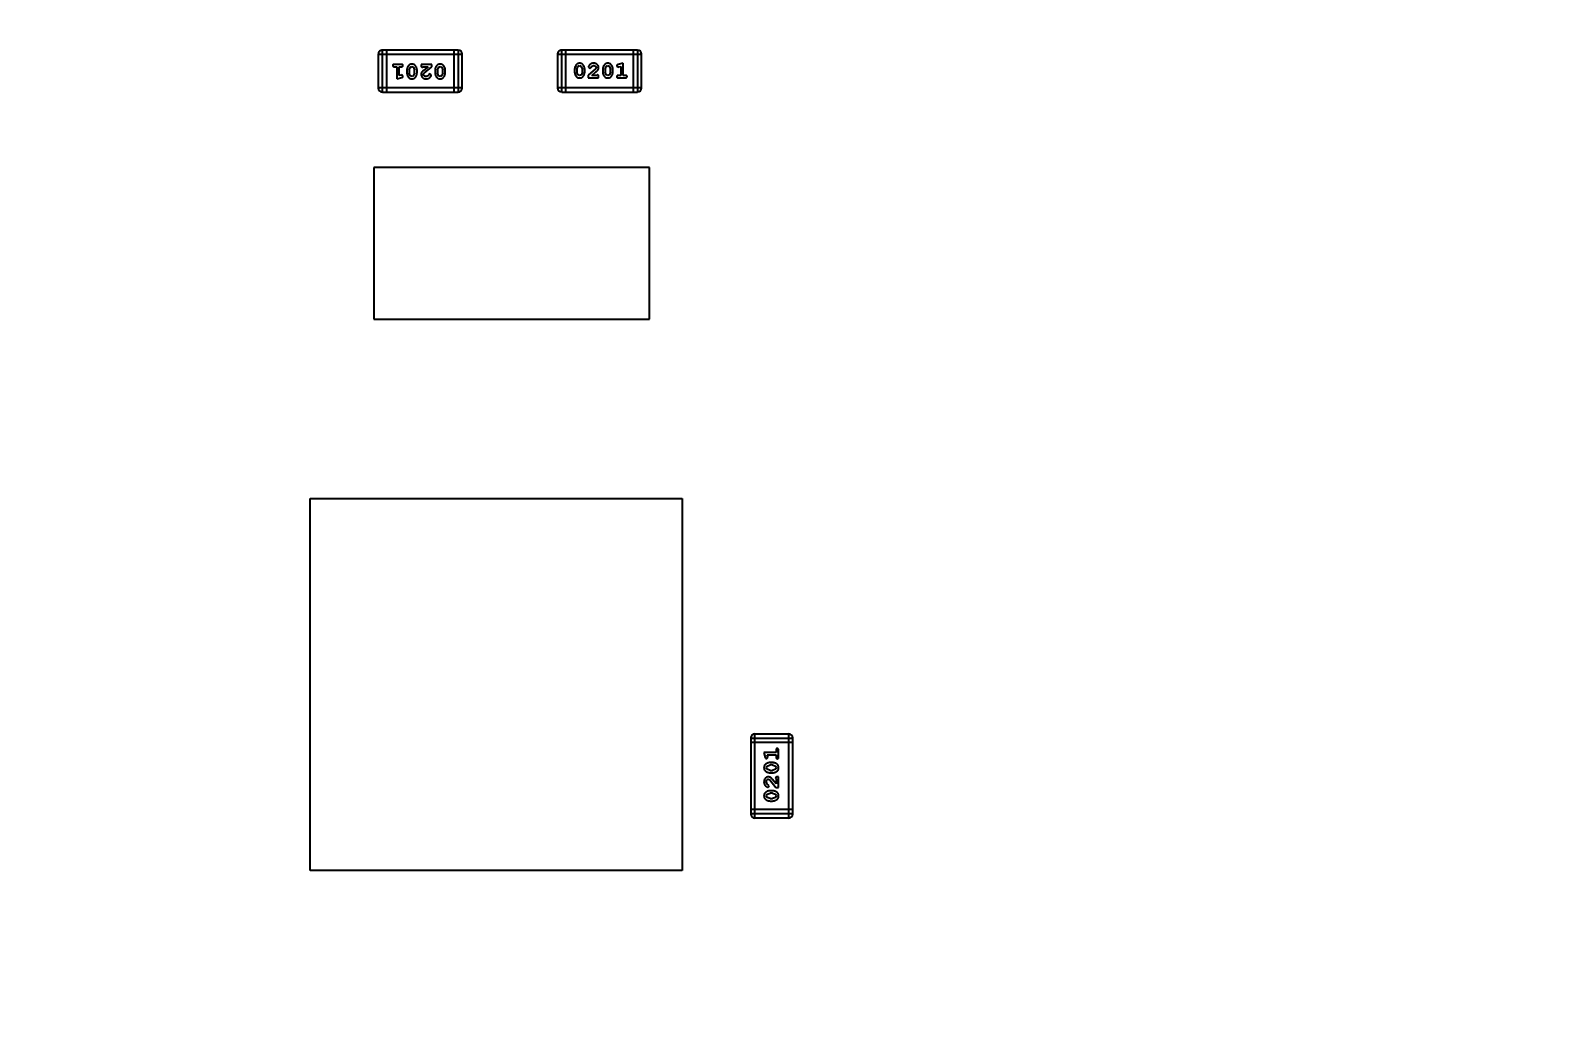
# Model space of a CAD drawing. Header units: inches. Extents: x 246 to 500, y -220 to -17.
# Drawn here: x 465.96 to 477.06, y -116.61 to -109.37 of the extents above; entities that cross this region are included whole.
import ezdxf

# ---------------------------------------------------------------- set-up
doc = ezdxf.new("R2010")
doc.units = ezdxf.units.IN
doc.header["$LTSCALE"] = 1.21
doc.header["$MEASUREMENT"] = 0
doc.header["$PDMODE"] = 3
doc.header["$PDSIZE"] = 0.3125
doc.layers.get('0').update_dxf_attribs({"linetype": 'CONTINUOUS'})
doc.layers.get('Defpoints').update_dxf_attribs({"linetype": 'CONTINUOUS'})
doc.layers.add('DIM', color=3, linetype='CONTINUOUS')
doc.styles.get("Standard").update_dxf_attribs({"font": 'txt', "width": 0.8})
doc.dimstyles.get("Standard").update_dxf_attribs({"dimtxt": 0.15625, "dimasz": 0.1875, "dimexe": 0.125, "dimexo": 0.0625, "dimgap": 0.09, "dimtad": 0, "dimtih": 1, "dimtoh": 1, "dimzin": 4, "dimdsep": 46, "dimtxsty": 'Standard', "dimblk": '_FILLED', "dimblk1": '_FILLED', "dimblk2": '_FILLED', "dimcen": 0.09, "dimazin": 1, "dimtp": 0.01, "dimtm": 0.01, "dimtfac": 1, "dimtofl": 0, "dimtmove": 0, "dimatfit": 3, "dimldrblk": '_FILLED', "dimfxl": 1, "dimtolj": 1, "dimtzin": 4, "dimarcsym": 0})

# ---------------------------------------------------------------- blocks, each defined once
blk = doc.blocks.new('_FILLED')
at = {"color": 0, "linetype": 'ByBlock'}
blk.add_solid([(0, 0), (-1, 0.1667), (-1, -0.1667)], dxfattribs=at)
blk = doc.blocks.new('*D60')
at = {"layer": 'Defpoints', "color": 0}
for p in [(481.94, -91.858), (457.69, -127.857), (492.101, -127.857)]:
    blk.add_point(p, dxfattribs=at)
at = {"layer": 'DIM', "color": 0, "lineweight": -2}
for p, q in [((482.003, -91.858), (492.226, -91.858)), ((492.101, -93.858), (492.101, -106.834)), ((492.101, -125.857), (492.101, -112.881)), ((457.752, -127.857), (492.226, -127.857))]:
    blk.add_line(p, q, dxfattribs=at)
at = {"layer": 'DIM', "color": 0, "lineweight": -2, "xscale": 2, "yscale": 2, "zscale": 2}
for p, rotation in [((492.101, -91.858), 90), ((492.101, -127.857), 270)]:
    blk.add_blockref('_FILLED', p, dxfattribs=dict(at, rotation=rotation))
at = {"layer": 'DIM', "color": 0, "insert": (492.101, -109.857), "char_height": 2, "attachment_point": 5, "rotation": 90}
blk.add_mtext('\\A1;36.00', dxfattribs=at)

msp = doc.modelspace()

# ---------------------------------------------------------------- linework, layer by layer
at = {"color": 7, "linetype": 'Continuous'}
for p, q in [((468.485, -109.537), (468.485, -109.781)), ((468.485, -109.537), (469.095, -109.537)), ((468.516, -109.811), (468.516, -109.506)), ((469.064, -109.506), (468.516, -109.506)), ((468.546, -109.506), (468.546, -109.811)), ((469.034, -109.506), (469.034, -109.811)), ((469.064, -109.506), (469.064, -109.811)), ((469.095, -109.781), (469.095, -109.537)), ((469.785, -109.537), (469.785, -109.78)), ((469.785, -109.537), (470.395, -109.537)), ((469.816, -109.811), (469.816, -109.506)), ((470.365, -109.506), (469.816, -109.506)), ((469.846, -109.811), (469.846, -109.506)), ((470.334, -109.506), (470.334, -109.811)), ((470.365, -109.506), (470.365, -109.811)), ((470.395, -109.78), (470.395, -109.537)), ((468.653, -109.61), (468.601, -109.61)), ((468.601, -109.627), (468.619, -109.627)), ((468.619, -109.627), (468.619, -109.715)), ((468.636, -109.692), (468.636, -109.627)), ((468.636, -109.627), (468.653, -109.627)), ((468.693, -109.653), (468.693, -109.671)), ((468.71, -109.653), (468.717, -109.632)), ((468.71, -109.653), (468.71, -109.671)), ((468.717, -109.632), (468.729, -109.626)), ((468.729, -109.626), (468.742, -109.631)), ((468.742, -109.631), (468.749, -109.653)), ((468.749, -109.671), (468.749, -109.653)), ((468.767, -109.671), (468.767, -109.653)), ((468.796, -109.61), (468.796, -109.618)), ((468.874, -109.61), (468.796, -109.61)), ((468.805, -109.63), (468.811, -109.627)), ((468.811, -109.627), (468.847, -109.627)), ((468.847, -109.627), (468.813, -109.654)), ((468.819, -109.674), (468.874, -109.629)), ((468.874, -109.629), (468.874, -109.61)), ((468.897, -109.653), (468.897, -109.671)), ((468.914, -109.653), (468.922, -109.632)), ((468.914, -109.653), (468.914, -109.671)), ((468.922, -109.632), (468.934, -109.626)), ((468.934, -109.626), (468.946, -109.631)), ((468.946, -109.631), (468.954, -109.653)), ((468.954, -109.671), (468.954, -109.653)), ((468.971, -109.671), (468.971, -109.653)), ((469.909, -109.647), (469.909, -109.664)), ((469.927, -109.647), (469.934, -109.625)), ((469.927, -109.647), (469.927, -109.664)), ((469.934, -109.625), (469.946, -109.619)), ((469.946, -109.619), (469.958, -109.625)), ((469.958, -109.625), (469.966, -109.647)), ((469.966, -109.664), (469.966, -109.647)), ((469.983, -109.664), (469.983, -109.647)), ((470.062, -109.643), (470.007, -109.688)), ((470.01, -109.631), (470.019, -109.64)), ((470.019, -109.64), (470.027, -109.633)), ((470.027, -109.633), (470.032, -109.625)), ((470.032, -109.625), (470.047, -109.619)), ((470.067, -109.634), (470.062, -109.643)), ((470.114, -109.647), (470.114, -109.664)), ((470.131, -109.647), (470.138, -109.625)), ((470.131, -109.647), (470.131, -109.664)), ((470.138, -109.625), (470.151, -109.619)), ((470.151, -109.619), (470.163, -109.625)), ((470.163, -109.625), (470.17, -109.647)), ((470.17, -109.664), (470.17, -109.647)), ((470.188, -109.664), (470.188, -109.647)), ((470.216, -109.621), (470.224, -109.63)), ((470.224, -109.63), (470.229, -109.629)), ((470.262, -109.602), (470.225, -109.612)), ((470.229, -109.629), (470.244, -109.625)), ((470.244, -109.625), (470.244, -109.69)), ((470.262, -109.69), (470.262, -109.602)), ((468.619, -109.715), (468.655, -109.706)), ((468.651, -109.688), (468.636, -109.692)), ((468.656, -109.687), (468.651, -109.688)), ((468.664, -109.696), (468.656, -109.687)), ((468.717, -109.693), (468.71, -109.671)), ((468.73, -109.698), (468.717, -109.693)), ((468.742, -109.692), (468.73, -109.698)), ((468.749, -109.671), (468.742, -109.692)), ((468.814, -109.684), (468.819, -109.674)), ((468.848, -109.693), (468.833, -109.698)), ((468.853, -109.684), (468.848, -109.693)), ((468.862, -109.678), (468.853, -109.684)), ((468.87, -109.686), (468.862, -109.678)), ((468.922, -109.693), (468.914, -109.671)), ((468.934, -109.698), (468.922, -109.693)), ((468.947, -109.692), (468.934, -109.698)), ((468.954, -109.671), (468.947, -109.692)), ((469.934, -109.686), (469.927, -109.664)), ((469.946, -109.692), (469.934, -109.686)), ((469.959, -109.686), (469.946, -109.692)), ((469.966, -109.664), (469.959, -109.686)), ((470.007, -109.688), (470.007, -109.707)), ((470.007, -109.707), (470.084, -109.707)), ((470.034, -109.69), (470.067, -109.663)), ((470.07, -109.69), (470.034, -109.69)), ((470.075, -109.687), (470.07, -109.69)), ((470.084, -109.707), (470.084, -109.699)), ((470.139, -109.686), (470.131, -109.664)), ((470.151, -109.692), (470.139, -109.686)), ((470.163, -109.686), (470.151, -109.692)), ((470.17, -109.664), (470.163, -109.686)), ((470.244, -109.69), (470.227, -109.69)), ((470.227, -109.707), (470.279, -109.707)), ((470.279, -109.69), (470.262, -109.69)), ((469.095, -109.781), (468.485, -109.781)), ((468.516, -109.811), (469.064, -109.811)), ((470.395, -109.78), (469.785, -109.78)), ((469.816, -109.811), (470.365, -109.811)), ((468.453, -110.359), (468.453, -111.459)), ((470.453, -110.359), (468.453, -110.359)), ((470.453, -111.459), (470.453, -110.359)), ((468.453, -111.459), (470.453, -111.459)), ((467.99, -115.459), (467.99, -112.759)), ((467.99, -112.759), (470.69, -112.759)), ((470.69, -112.759), (470.69, -115.459)), ((471.188, -114.499), (471.188, -115.048)), ((471.188, -114.499), (471.492, -114.499)), ((471.492, -114.53), (471.188, -114.53)), ((471.218, -115.078), (471.218, -114.469)), ((471.462, -114.469), (471.218, -114.469)), ((471.462, -114.469), (471.462, -115.078)), ((471.492, -115.048), (471.492, -114.499)), ((471.372, -114.602), (471.283, -114.602)), ((471.283, -114.602), (471.293, -114.639)), ((471.302, -114.648), (471.312, -114.64)), ((471.307, -114.619), (471.372, -114.619)), ((471.311, -114.634), (471.307, -114.619)), ((471.312, -114.64), (471.311, -114.634)), ((471.372, -114.585), (471.372, -114.602)), ((471.372, -114.619), (471.372, -114.637)), ((471.389, -114.637), (471.389, -114.585)), ((471.301, -114.713), (471.306, -114.701)), ((471.307, -114.725), (471.301, -114.713)), ((471.306, -114.701), (471.328, -114.693)), ((471.328, -114.733), (471.307, -114.725)), ((471.346, -114.676), (471.328, -114.676)), ((471.346, -114.693), (471.328, -114.693)), ((471.328, -114.733), (471.346, -114.733)), ((471.328, -114.75), (471.346, -114.75)), ((471.346, -114.693), (471.367, -114.701)), ((471.368, -114.725), (471.346, -114.733)), ((471.367, -114.701), (471.373, -114.713)), ((471.373, -114.713), (471.368, -114.725)), ((471.306, -114.832), (471.301, -114.817)), ((471.315, -114.837), (471.306, -114.832)), ((471.313, -114.854), (471.321, -114.845)), ((471.315, -114.797), (471.325, -114.802)), ((471.321, -114.845), (471.315, -114.837)), ((471.325, -114.802), (471.37, -114.857)), ((471.372, -114.83), (471.344, -114.797)), ((471.368, -114.789), (471.372, -114.794)), ((471.37, -114.857), (471.389, -114.857)), ((471.372, -114.794), (471.372, -114.83)), ((471.389, -114.78), (471.381, -114.78)), ((471.389, -114.857), (471.389, -114.78)), ((471.301, -114.918), (471.306, -114.905)), ((471.307, -114.93), (471.301, -114.918)), ((471.306, -114.905), (471.328, -114.898)), ((471.328, -114.937), (471.307, -114.93)), ((471.346, -114.881), (471.328, -114.881)), ((471.346, -114.898), (471.328, -114.898)), ((471.328, -114.937), (471.346, -114.937)), ((471.328, -114.955), (471.346, -114.955)), ((471.346, -114.898), (471.367, -114.905)), ((471.368, -114.93), (471.346, -114.937)), ((471.367, -114.905), (471.373, -114.917)), ((471.373, -114.917), (471.368, -114.93)), ((471.492, -115.017), (471.188, -115.017)), ((471.492, -115.048), (471.188, -115.048)), ((471.218, -115.078), (471.462, -115.078)), ((470.69, -115.459), (467.99, -115.459))]:
    msp.add_line(p, q, dxfattribs=at)
for centre, start, end in [((468.516, -109.537), 89.9999, 179.9999), ((469.064, -109.537), 359.9999, 89.9999), ((469.816, -109.537), 89.9999, 179.9999), ((470.365, -109.537), 359.9999, 89.9999), ((468.516, -109.781), 179.9999, 269.9999), ((469.064, -109.781), 269.9999, 359.9999), ((469.816, -109.78), 179.9999, 269.9999), ((470.365, -109.78), 269.9999, 359.9999), ((471.218, -114.499), 89.9999, 179.9999), ((471.462, -114.499), 359.9999, 89.9999), ((471.218, -115.048), 179.9999, 269.9999), ((471.462, -115.048), 269.9999, 359.9999)]:
    msp.add_arc(centre, 0.0305, start, end, dxfattribs=at)
for points, knots in [([(468.601, -109.61), (468.6, -109.61), (468.599, -109.61), (468.596, -109.611), (468.595, -109.611), (468.593, -109.612), (468.592, -109.614), (468.591, -109.615), (468.59, -109.617), (468.59, -109.618), (468.59, -109.619)], [0, 0, 0, 0, 0.169012, 0.317488, 0.445429, 0.560977, 0.67065, 0.776666, 0.88492, 1, 1, 1, 1]), ([(468.59, -109.619), (468.59, -109.619), (468.59, -109.62), (468.591, -109.622), (468.592, -109.624), (468.593, -109.625), (468.595, -109.626), (468.596, -109.627), (468.599, -109.627), (468.6, -109.627), (468.601, -109.627)], [0, 0, 0, 0, 0.11517, 0.223509, 0.328254, 0.438012, 0.553651, 0.682263, 0.830856, 1, 1, 1, 1]), ([(468.664, -109.619), (468.664, -109.618), (468.664, -109.617), (468.664, -109.615), (468.663, -109.614), (468.662, -109.612), (468.66, -109.611), (468.658, -109.611), (468.656, -109.61), (468.654, -109.61), (468.653, -109.61)], [0, 0, 0, 0, 0.115051, 0.223278, 0.329269, 0.437893, 0.554681, 0.682591, 0.83103, 1, 1, 1, 1]), ([(468.653, -109.627), (468.654, -109.627), (468.656, -109.627), (468.658, -109.627), (468.66, -109.626), (468.662, -109.625), (468.663, -109.624), (468.664, -109.622), (468.664, -109.62), (468.664, -109.619), (468.664, -109.619)], [0, 0, 0, 0, 0.169102, 0.317658, 0.446239, 0.563118, 0.671828, 0.776546, 0.884858, 1, 1, 1, 1]), ([(468.73, -109.608), (468.728, -109.609), (468.725, -109.609), (468.721, -109.609), (468.717, -109.61), (468.714, -109.612), (468.71, -109.614), (468.707, -109.617), (468.705, -109.619), (468.702, -109.623), (468.7, -109.626), (468.698, -109.63), (468.696, -109.634), (468.695, -109.638), (468.694, -109.641), (468.693, -109.645), (468.693, -109.649), (468.693, -109.652), (468.693, -109.653)], [0, 0, 0, 0, 0.067217, 0.131051, 0.19272, 0.252824, 0.312745, 0.373449, 0.436041, 0.501494, 0.567761, 0.632087, 0.695096, 0.757109, 0.817993, 0.878657, 0.939311, 1, 1, 1, 1]), ([(468.767, -109.653), (468.767, -109.652), (468.767, -109.65), (468.766, -109.647), (468.766, -109.644), (468.765, -109.64), (468.764, -109.637), (468.763, -109.634), (468.762, -109.631), (468.76, -109.629), (468.759, -109.626), (468.757, -109.623), (468.755, -109.621), (468.754, -109.619), (468.752, -109.617), (468.75, -109.615), (468.749, -109.614), (468.746, -109.612), (468.743, -109.611), (468.739, -109.609), (468.734, -109.609), (468.731, -109.609), (468.73, -109.608)], [0, 0, 0, 0, 0.049886, 0.09882, 0.148132, 0.19689, 0.246038, 0.295176, 0.345305, 0.395692, 0.445312, 0.491875, 0.535813, 0.577009, 0.616081, 0.652689, 0.687585, 0.720206, 0.785062, 0.85223, 0.923759, 1, 1, 1, 1]), ([(468.796, -109.618), (468.796, -109.619), (468.797, -109.621), (468.797, -109.624), (468.798, -109.626), (468.799, -109.628), (468.8, -109.629), (468.802, -109.63), (468.803, -109.63), (468.804, -109.63), (468.805, -109.63)], [0, 0, 0, 0, 0.1844, 0.34094, 0.473574, 0.586824, 0.690029, 0.789175, 0.890445, 1, 1, 1, 1]), ([(468.813, -109.654), (468.812, -109.655), (468.811, -109.657), (468.808, -109.659), (468.806, -109.661), (468.804, -109.663), (468.803, -109.665), (468.801, -109.667), (468.8, -109.668), (468.799, -109.67), (468.798, -109.673), (468.797, -109.676), (468.797, -109.679), (468.796, -109.682), (468.796, -109.683)], [0, 0, 0, 0, 0.103002, 0.197728, 0.285279, 0.365235, 0.437224, 0.502446, 0.560545, 0.611446, 0.707576, 0.80349, 0.900532, 1, 1, 1, 1]), ([(468.934, -109.608), (468.933, -109.609), (468.93, -109.609), (468.926, -109.609), (468.922, -109.61), (468.918, -109.612), (468.915, -109.614), (468.912, -109.617), (468.909, -109.619), (468.907, -109.623), (468.904, -109.626), (468.902, -109.63), (468.901, -109.634), (468.899, -109.638), (468.898, -109.641), (468.898, -109.645), (468.897, -109.649), (468.897, -109.652), (468.897, -109.653)], [0, 0, 0, 0, 0.067217, 0.131051, 0.19272, 0.252824, 0.312745, 0.373449, 0.436041, 0.501494, 0.567761, 0.632087, 0.695096, 0.757109, 0.817993, 0.878657, 0.939311, 1, 1, 1, 1]), ([(468.971, -109.653), (468.971, -109.652), (468.971, -109.65), (468.971, -109.647), (468.97, -109.644), (468.97, -109.64), (468.969, -109.637), (468.968, -109.634), (468.966, -109.631), (468.965, -109.629), (468.963, -109.626), (468.962, -109.623), (468.96, -109.621), (468.958, -109.619), (468.957, -109.617), (468.955, -109.615), (468.953, -109.614), (468.951, -109.612), (468.948, -109.611), (468.943, -109.609), (468.939, -109.609), (468.936, -109.609), (468.934, -109.608)], [0, 0, 0, 0, 0.049886, 0.09882, 0.148132, 0.19689, 0.246038, 0.295176, 0.345305, 0.395692, 0.445312, 0.491875, 0.535813, 0.577009, 0.616081, 0.652689, 0.687585, 0.720206, 0.785062, 0.85223, 0.923759, 1, 1, 1, 1]), ([(469.946, -109.602), (469.945, -109.602), (469.942, -109.602), (469.938, -109.603), (469.934, -109.604), (469.93, -109.605), (469.927, -109.608), (469.924, -109.61), (469.921, -109.613), (469.919, -109.616), (469.917, -109.62), (469.915, -109.624), (469.913, -109.627), (469.912, -109.631), (469.911, -109.635), (469.91, -109.639), (469.909, -109.643), (469.909, -109.645), (469.909, -109.647)], [0, 0, 0, 0, 0.06692, 0.130834, 0.19258, 0.252759, 0.312631, 0.373411, 0.436359, 0.501894, 0.568244, 0.632472, 0.69556, 0.757163, 0.818592, 0.878885, 0.939235, 1, 1, 1, 1]), ([(469.983, -109.647), (469.983, -109.645), (469.983, -109.643), (469.983, -109.64), (469.982, -109.637), (469.982, -109.634), (469.981, -109.631), (469.98, -109.628), (469.978, -109.625), (469.977, -109.622), (469.975, -109.619), (469.974, -109.617), (469.972, -109.614), (469.97, -109.612), (469.969, -109.61), (469.967, -109.609), (469.965, -109.607), (469.963, -109.606), (469.96, -109.604), (469.955, -109.603), (469.951, -109.602), (469.948, -109.602), (469.946, -109.602)], [0, 0, 0, 0, 0.049855, 0.099516, 0.148482, 0.19758, 0.246804, 0.296268, 0.346517, 0.397047, 0.446826, 0.49336, 0.537801, 0.579207, 0.617974, 0.654833, 0.689171, 0.722088, 0.786392, 0.853518, 0.924186, 1, 1, 1, 1]), ([(470.047, -109.602), (470.046, -109.602), (470.042, -109.602), (470.037, -109.603), (470.033, -109.604), (470.028, -109.606), (470.024, -109.609), (470.02, -109.612), (470.017, -109.615), (470.015, -109.619), (470.013, -109.622), (470.011, -109.625), (470.01, -109.628), (470.01, -109.63), (470.01, -109.631)], [0, 0, 0, 0, 0.098286, 0.193983, 0.289056, 0.384352, 0.477435, 0.566197, 0.652355, 0.737986, 0.818188, 0.887401, 0.94802, 1, 1, 1, 1]), ([(470.084, -109.635), (470.084, -109.634), (470.084, -109.631), (470.083, -109.628), (470.083, -109.625), (470.081, -109.622), (470.08, -109.619), (470.078, -109.617), (470.076, -109.614), (470.074, -109.611), (470.071, -109.609), (470.068, -109.607), (470.065, -109.606), (470.062, -109.604), (470.059, -109.603), (470.055, -109.602), (470.051, -109.602), (470.049, -109.602), (470.047, -109.602)], [0, 0, 0, 0, 0.060981, 0.120256, 0.178148, 0.236115, 0.293993, 0.352864, 0.413358, 0.476056, 0.539296, 0.602396, 0.665116, 0.728325, 0.792919, 0.859317, 0.928302, 1, 1, 1, 1]), ([(470.047, -109.619), (470.049, -109.619), (470.051, -109.619), (470.055, -109.62), (470.058, -109.622), (470.061, -109.624), (470.064, -109.626), (470.065, -109.628), (470.066, -109.631), (470.067, -109.633), (470.067, -109.634)], [0, 0, 0, 0, 0.156344, 0.299348, 0.4327, 0.561, 0.682299, 0.791883, 0.89611, 1, 1, 1, 1]), ([(470.067, -109.663), (470.068, -109.662), (470.07, -109.661), (470.072, -109.659), (470.074, -109.656), (470.076, -109.654), (470.078, -109.653), (470.079, -109.651), (470.08, -109.649), (470.081, -109.647), (470.082, -109.645), (470.083, -109.641), (470.084, -109.638), (470.084, -109.636), (470.084, -109.635)], [0, 0, 0, 0, 0.103002, 0.197728, 0.285279, 0.365235, 0.437224, 0.502446, 0.560545, 0.611446, 0.707576, 0.80349, 0.900532, 1, 1, 1, 1]), ([(470.151, -109.602), (470.149, -109.602), (470.146, -109.602), (470.142, -109.603), (470.138, -109.604), (470.135, -109.605), (470.132, -109.608), (470.129, -109.61), (470.126, -109.613), (470.123, -109.616), (470.121, -109.62), (470.119, -109.624), (470.118, -109.627), (470.116, -109.631), (470.115, -109.635), (470.114, -109.639), (470.114, -109.643), (470.114, -109.645), (470.114, -109.647)], [0, 0, 0, 0, 0.06692, 0.130834, 0.19258, 0.252759, 0.312631, 0.373411, 0.436359, 0.501894, 0.568244, 0.632472, 0.69556, 0.757163, 0.818592, 0.878885, 0.939235, 1, 1, 1, 1]), ([(470.188, -109.647), (470.188, -109.645), (470.188, -109.643), (470.187, -109.64), (470.187, -109.637), (470.186, -109.634), (470.185, -109.631), (470.184, -109.628), (470.183, -109.625), (470.181, -109.622), (470.18, -109.619), (470.178, -109.617), (470.176, -109.614), (470.175, -109.612), (470.173, -109.61), (470.171, -109.609), (470.17, -109.607), (470.167, -109.606), (470.164, -109.604), (470.16, -109.603), (470.155, -109.602), (470.152, -109.602), (470.151, -109.602)], [0, 0, 0, 0, 0.049855, 0.099516, 0.148482, 0.19758, 0.246804, 0.296268, 0.346517, 0.397047, 0.446826, 0.49336, 0.537801, 0.579207, 0.617974, 0.654833, 0.689171, 0.722088, 0.786392, 0.853518, 0.924186, 1, 1, 1, 1]), ([(470.225, -109.612), (470.224, -109.612), (470.223, -109.613), (470.221, -109.613), (470.219, -109.614), (470.218, -109.615), (470.217, -109.617), (470.216, -109.618), (470.216, -109.619), (470.216, -109.62), (470.216, -109.621)], [0, 0, 0, 0, 0.187321, 0.344927, 0.475328, 0.579604, 0.674244, 0.773631, 0.882025, 1, 1, 1, 1]), ([(468.655, -109.706), (468.656, -109.705), (468.658, -109.705), (468.66, -109.704), (468.661, -109.703), (468.663, -109.702), (468.663, -109.701), (468.664, -109.7), (468.664, -109.698), (468.664, -109.697), (468.664, -109.696)], [0, 0, 0, 0, 0.187321, 0.344927, 0.475328, 0.579604, 0.674244, 0.773631, 0.882025, 1, 1, 1, 1]), ([(468.693, -109.671), (468.693, -109.672), (468.693, -109.674), (468.693, -109.677), (468.694, -109.68), (468.694, -109.683), (468.695, -109.687), (468.696, -109.69), (468.698, -109.693), (468.699, -109.695), (468.701, -109.698), (468.702, -109.701), (468.704, -109.703), (468.706, -109.705), (468.707, -109.707), (468.709, -109.709), (468.711, -109.71), (468.713, -109.712), (468.716, -109.713), (468.72, -109.714), (468.725, -109.715), (468.728, -109.715), (468.73, -109.715)], [0, 0, 0, 0, 0.049855, 0.099516, 0.148482, 0.19758, 0.246804, 0.296268, 0.346517, 0.397047, 0.446826, 0.49336, 0.537801, 0.579207, 0.617974, 0.654833, 0.689171, 0.722088, 0.786392, 0.853518, 0.924186, 1, 1, 1, 1]), ([(468.73, -109.715), (468.731, -109.715), (468.734, -109.715), (468.738, -109.715), (468.742, -109.713), (468.746, -109.712), (468.749, -109.71), (468.752, -109.707), (468.755, -109.704), (468.757, -109.701), (468.759, -109.697), (468.761, -109.694), (468.763, -109.69), (468.764, -109.686), (468.765, -109.682), (468.766, -109.679), (468.766, -109.675), (468.767, -109.672), (468.767, -109.671)], [0, 0, 0, 0, 0.06692, 0.130834, 0.19258, 0.252759, 0.312631, 0.373411, 0.436359, 0.501894, 0.568244, 0.632472, 0.69556, 0.757163, 0.818592, 0.878885, 0.939235, 1, 1, 1, 1]), ([(468.796, -109.683), (468.796, -109.684), (468.797, -109.686), (468.797, -109.689), (468.798, -109.692), (468.799, -109.695), (468.8, -109.698), (468.802, -109.701), (468.804, -109.703), (468.807, -109.706), (468.809, -109.708), (468.812, -109.71), (468.815, -109.712), (468.818, -109.713), (468.822, -109.714), (468.825, -109.715), (468.829, -109.715), (468.832, -109.715), (468.833, -109.715)], [0, 0, 0, 0, 0.060981, 0.120256, 0.178148, 0.236115, 0.293993, 0.352864, 0.413358, 0.476056, 0.539296, 0.602396, 0.665116, 0.728325, 0.792919, 0.859317, 0.928302, 1, 1, 1, 1]), ([(468.833, -109.698), (468.832, -109.698), (468.829, -109.698), (468.825, -109.697), (468.822, -109.696), (468.819, -109.694), (468.817, -109.692), (468.815, -109.689), (468.814, -109.686), (468.814, -109.685), (468.814, -109.684)], [0, 0, 0, 0, 0.156344, 0.299348, 0.4327, 0.561, 0.682299, 0.791883, 0.89611, 1, 1, 1, 1]), ([(468.833, -109.715), (468.835, -109.715), (468.838, -109.715), (468.843, -109.714), (468.848, -109.713), (468.852, -109.711), (468.856, -109.709), (468.86, -109.706), (468.863, -109.702), (468.866, -109.699), (468.868, -109.695), (468.869, -109.692), (468.87, -109.689), (468.87, -109.687), (468.87, -109.686)], [0, 0, 0, 0, 0.098286, 0.193983, 0.289056, 0.384352, 0.477435, 0.566197, 0.652355, 0.737986, 0.818188, 0.887401, 0.94802, 1, 1, 1, 1]), ([(468.897, -109.671), (468.897, -109.672), (468.897, -109.674), (468.897, -109.677), (468.898, -109.68), (468.899, -109.683), (468.9, -109.687), (468.901, -109.69), (468.902, -109.693), (468.904, -109.695), (468.905, -109.698), (468.907, -109.701), (468.908, -109.703), (468.91, -109.705), (468.912, -109.707), (468.913, -109.709), (468.915, -109.71), (468.918, -109.712), (468.921, -109.713), (468.925, -109.714), (468.929, -109.715), (468.933, -109.715), (468.934, -109.715)], [0, 0, 0, 0, 0.049855, 0.099516, 0.148482, 0.19758, 0.246804, 0.296268, 0.346517, 0.397047, 0.446826, 0.49336, 0.537801, 0.579207, 0.617974, 0.654833, 0.689171, 0.722088, 0.786392, 0.853518, 0.924186, 1, 1, 1, 1]), ([(468.934, -109.715), (468.936, -109.715), (468.939, -109.715), (468.943, -109.715), (468.946, -109.713), (468.95, -109.712), (468.953, -109.71), (468.956, -109.707), (468.959, -109.704), (468.962, -109.701), (468.964, -109.697), (468.966, -109.694), (468.967, -109.69), (468.969, -109.686), (468.97, -109.682), (468.971, -109.679), (468.971, -109.675), (468.971, -109.672), (468.971, -109.671)], [0, 0, 0, 0, 0.06692, 0.130834, 0.19258, 0.252759, 0.312631, 0.373411, 0.436359, 0.501894, 0.568244, 0.632472, 0.69556, 0.757163, 0.818592, 0.878885, 0.939235, 1, 1, 1, 1]), ([(469.909, -109.664), (469.909, -109.665), (469.909, -109.667), (469.91, -109.671), (469.91, -109.674), (469.911, -109.677), (469.912, -109.68), (469.913, -109.683), (469.914, -109.686), (469.916, -109.689), (469.917, -109.692), (469.919, -109.694), (469.92, -109.696), (469.922, -109.698), (469.924, -109.7), (469.925, -109.702), (469.927, -109.703), (469.93, -109.705), (469.933, -109.707), (469.937, -109.708), (469.942, -109.709), (469.945, -109.709), (469.946, -109.709)], [0, 0, 0, 0, 0.049886, 0.09882, 0.148132, 0.19689, 0.246038, 0.295176, 0.345305, 0.395692, 0.445312, 0.491875, 0.535813, 0.577009, 0.616081, 0.652689, 0.687585, 0.720206, 0.785062, 0.85223, 0.923759, 1, 1, 1, 1]), ([(469.946, -109.709), (469.948, -109.709), (469.951, -109.709), (469.955, -109.708), (469.959, -109.707), (469.962, -109.705), (469.965, -109.703), (469.968, -109.701), (469.971, -109.698), (469.974, -109.694), (469.976, -109.691), (469.978, -109.687), (469.98, -109.684), (469.981, -109.68), (469.982, -109.676), (469.983, -109.672), (469.983, -109.668), (469.983, -109.666), (469.983, -109.664)], [0, 0, 0, 0, 0.067217, 0.131051, 0.19272, 0.252824, 0.312745, 0.373449, 0.436041, 0.501494, 0.567761, 0.632087, 0.695096, 0.757109, 0.817993, 0.878657, 0.939311, 1, 1, 1, 1]), ([(470.084, -109.699), (470.084, -109.698), (470.084, -109.696), (470.083, -109.694), (470.083, -109.691), (470.082, -109.69), (470.08, -109.688), (470.079, -109.688), (470.077, -109.687), (470.076, -109.687), (470.075, -109.687)], [0, 0, 0, 0, 0.1844, 0.34094, 0.473574, 0.586824, 0.690029, 0.789175, 0.890445, 1, 1, 1, 1]), ([(470.114, -109.664), (470.114, -109.665), (470.114, -109.667), (470.114, -109.671), (470.115, -109.674), (470.115, -109.677), (470.116, -109.68), (470.117, -109.683), (470.119, -109.686), (470.12, -109.689), (470.122, -109.692), (470.123, -109.694), (470.125, -109.696), (470.127, -109.698), (470.128, -109.7), (470.13, -109.702), (470.132, -109.703), (470.134, -109.705), (470.137, -109.707), (470.141, -109.708), (470.146, -109.709), (470.149, -109.709), (470.151, -109.709)], [0, 0, 0, 0, 0.049886, 0.09882, 0.148132, 0.19689, 0.246038, 0.295176, 0.345305, 0.395692, 0.445312, 0.491875, 0.535813, 0.577009, 0.616081, 0.652689, 0.687585, 0.720206, 0.785062, 0.85223, 0.923759, 1, 1, 1, 1]), ([(470.151, -109.709), (470.152, -109.709), (470.155, -109.709), (470.159, -109.708), (470.163, -109.707), (470.167, -109.705), (470.17, -109.703), (470.173, -109.701), (470.176, -109.698), (470.178, -109.694), (470.18, -109.691), (470.182, -109.687), (470.184, -109.684), (470.185, -109.68), (470.186, -109.676), (470.187, -109.672), (470.188, -109.668), (470.188, -109.666), (470.188, -109.664)], [0, 0, 0, 0, 0.067217, 0.131051, 0.19272, 0.252824, 0.312745, 0.373449, 0.436041, 0.501494, 0.567761, 0.632087, 0.695096, 0.757109, 0.817993, 0.878657, 0.939311, 1, 1, 1, 1]), ([(470.227, -109.69), (470.226, -109.69), (470.225, -109.69), (470.222, -109.691), (470.22, -109.691), (470.219, -109.692), (470.218, -109.694), (470.217, -109.695), (470.216, -109.697), (470.216, -109.698), (470.216, -109.699)], [0, 0, 0, 0, 0.169102, 0.317658, 0.446239, 0.563118, 0.671828, 0.776546, 0.884858, 1, 1, 1, 1]), ([(470.216, -109.699), (470.216, -109.699), (470.216, -109.7), (470.217, -109.702), (470.218, -109.704), (470.219, -109.705), (470.22, -109.706), (470.222, -109.707), (470.225, -109.707), (470.226, -109.707), (470.227, -109.707)], [0, 0, 0, 0, 0.115051, 0.223278, 0.329269, 0.437893, 0.554681, 0.682591, 0.83103, 1, 1, 1, 1]), ([(470.29, -109.699), (470.29, -109.698), (470.29, -109.697), (470.289, -109.695), (470.289, -109.694), (470.287, -109.692), (470.286, -109.691), (470.284, -109.691), (470.282, -109.69), (470.28, -109.69), (470.279, -109.69)], [0, 0, 0, 0, 0.11517, 0.223509, 0.328254, 0.438012, 0.553651, 0.682263, 0.830856, 1, 1, 1, 1]), ([(470.279, -109.707), (470.28, -109.707), (470.282, -109.707), (470.284, -109.707), (470.286, -109.706), (470.287, -109.705), (470.289, -109.704), (470.289, -109.702), (470.29, -109.7), (470.29, -109.699), (470.29, -109.699)], [0, 0, 0, 0, 0.169012, 0.317488, 0.445429, 0.560977, 0.67065, 0.776666, 0.88492, 1, 1, 1, 1]), ([(471.293, -114.639), (471.294, -114.64), (471.294, -114.641), (471.295, -114.643), (471.296, -114.645), (471.297, -114.646), (471.298, -114.647), (471.299, -114.647), (471.301, -114.648), (471.302, -114.648), (471.302, -114.648)], [0, 0, 0, 0, 0.187321, 0.344927, 0.475328, 0.579604, 0.674244, 0.773631, 0.882025, 1, 1, 1, 1]), ([(471.38, -114.574), (471.38, -114.574), (471.378, -114.574), (471.377, -114.574), (471.375, -114.575), (471.374, -114.576), (471.373, -114.578), (471.372, -114.58), (471.372, -114.582), (471.372, -114.584), (471.372, -114.585)], [0, 0, 0, 0, 0.11517, 0.223509, 0.328254, 0.438012, 0.553651, 0.682263, 0.830856, 1, 1, 1, 1]), ([(471.372, -114.637), (471.372, -114.638), (471.372, -114.639), (471.372, -114.642), (471.373, -114.644), (471.374, -114.645), (471.375, -114.646), (471.377, -114.647), (471.378, -114.648), (471.38, -114.648), (471.38, -114.648)], [0, 0, 0, 0, 0.169102, 0.317658, 0.446239, 0.563118, 0.671828, 0.776546, 0.884858, 1, 1, 1, 1]), ([(471.389, -114.585), (471.389, -114.584), (471.389, -114.582), (471.388, -114.58), (471.388, -114.578), (471.387, -114.576), (471.385, -114.575), (471.384, -114.574), (471.382, -114.574), (471.381, -114.574), (471.38, -114.574)], [0, 0, 0, 0, 0.169012, 0.317488, 0.445429, 0.560977, 0.67065, 0.776666, 0.88492, 1, 1, 1, 1]), ([(471.38, -114.648), (471.381, -114.648), (471.382, -114.648), (471.384, -114.647), (471.385, -114.646), (471.387, -114.645), (471.388, -114.644), (471.388, -114.642), (471.389, -114.639), (471.389, -114.638), (471.389, -114.637)], [0, 0, 0, 0, 0.115051, 0.223278, 0.329269, 0.437893, 0.554681, 0.682591, 0.83103, 1, 1, 1, 1]), ([(471.328, -114.676), (471.327, -114.676), (471.325, -114.676), (471.322, -114.676), (471.319, -114.677), (471.315, -114.678), (471.312, -114.679), (471.309, -114.68), (471.306, -114.681), (471.303, -114.682), (471.301, -114.684), (471.298, -114.686), (471.296, -114.687), (471.294, -114.689), (471.292, -114.691), (471.29, -114.692), (471.289, -114.694), (471.287, -114.697), (471.286, -114.7), (471.284, -114.704), (471.284, -114.708), (471.283, -114.712), (471.283, -114.713)], [0, 0, 0, 0, 0.049855, 0.099516, 0.148482, 0.19758, 0.246804, 0.296268, 0.346517, 0.397047, 0.446826, 0.49336, 0.537801, 0.579207, 0.617974, 0.654833, 0.689171, 0.722088, 0.786392, 0.853518, 0.924186, 1, 1, 1, 1]), ([(471.283, -114.713), (471.283, -114.715), (471.284, -114.717), (471.284, -114.722), (471.285, -114.725), (471.287, -114.729), (471.289, -114.732), (471.292, -114.735), (471.295, -114.738), (471.298, -114.741), (471.301, -114.743), (471.305, -114.745), (471.309, -114.746), (471.313, -114.748), (471.316, -114.749), (471.32, -114.749), (471.324, -114.75), (471.327, -114.75), (471.328, -114.75)], [0, 0, 0, 0, 0.06692, 0.130834, 0.19258, 0.252759, 0.312631, 0.373411, 0.436359, 0.501894, 0.568244, 0.632472, 0.69556, 0.757163, 0.818592, 0.878885, 0.939235, 1, 1, 1, 1]), ([(471.39, -114.713), (471.39, -114.712), (471.39, -114.709), (471.39, -114.705), (471.388, -114.701), (471.387, -114.697), (471.385, -114.694), (471.382, -114.691), (471.379, -114.688), (471.376, -114.686), (471.372, -114.683), (471.369, -114.681), (471.365, -114.68), (471.361, -114.678), (471.357, -114.677), (471.354, -114.677), (471.35, -114.676), (471.347, -114.676), (471.346, -114.676)], [0, 0, 0, 0, 0.067217, 0.131051, 0.19272, 0.252824, 0.312745, 0.373449, 0.436041, 0.501494, 0.567761, 0.632087, 0.695096, 0.757109, 0.817993, 0.878657, 0.939311, 1, 1, 1, 1]), ([(471.346, -114.75), (471.347, -114.75), (471.349, -114.75), (471.352, -114.75), (471.355, -114.749), (471.358, -114.748), (471.361, -114.748), (471.364, -114.746), (471.367, -114.745), (471.37, -114.744), (471.373, -114.742), (471.376, -114.741), (471.378, -114.739), (471.38, -114.737), (471.382, -114.736), (471.384, -114.734), (471.385, -114.732), (471.387, -114.73), (471.388, -114.727), (471.389, -114.722), (471.39, -114.718), (471.39, -114.715), (471.39, -114.713)], [0, 0, 0, 0, 0.049886, 0.09882, 0.148132, 0.19689, 0.246038, 0.295176, 0.345305, 0.395692, 0.445312, 0.491875, 0.535813, 0.577009, 0.616081, 0.652689, 0.687585, 0.720206, 0.785062, 0.85223, 0.923759, 1, 1, 1, 1]), ([(471.316, -114.78), (471.315, -114.78), (471.313, -114.78), (471.31, -114.78), (471.307, -114.781), (471.304, -114.782), (471.301, -114.784), (471.298, -114.786), (471.295, -114.788), (471.293, -114.79), (471.291, -114.793), (471.289, -114.796), (471.287, -114.799), (471.286, -114.802), (471.285, -114.805), (471.284, -114.809), (471.284, -114.813), (471.283, -114.815), (471.283, -114.817)], [0, 0, 0, 0, 0.060981, 0.120256, 0.178148, 0.236115, 0.293993, 0.352864, 0.413358, 0.476056, 0.539296, 0.602396, 0.665116, 0.728325, 0.792919, 0.859317, 0.928302, 1, 1, 1, 1]), ([(471.283, -114.817), (471.283, -114.818), (471.284, -114.822), (471.284, -114.827), (471.286, -114.831), (471.288, -114.836), (471.29, -114.84), (471.293, -114.844), (471.296, -114.847), (471.3, -114.849), (471.304, -114.851), (471.307, -114.853), (471.31, -114.854), (471.312, -114.854), (471.313, -114.854)], [0, 0, 0, 0, 0.098286, 0.193983, 0.289056, 0.384352, 0.477435, 0.566197, 0.652355, 0.737986, 0.818188, 0.887401, 0.94802, 1, 1, 1, 1]), ([(471.301, -114.817), (471.301, -114.815), (471.301, -114.813), (471.302, -114.809), (471.303, -114.805), (471.305, -114.803), (471.307, -114.8), (471.31, -114.798), (471.312, -114.797), (471.314, -114.797), (471.315, -114.797)], [0, 0, 0, 0, 0.156344, 0.299348, 0.4327, 0.561, 0.682299, 0.791883, 0.89611, 1, 1, 1, 1]), ([(471.344, -114.797), (471.344, -114.796), (471.342, -114.794), (471.34, -114.792), (471.338, -114.79), (471.336, -114.788), (471.334, -114.786), (471.332, -114.785), (471.331, -114.784), (471.329, -114.783), (471.326, -114.781), (471.323, -114.781), (471.32, -114.78), (471.317, -114.78), (471.316, -114.78)], [0, 0, 0, 0, 0.103002, 0.197728, 0.285279, 0.365235, 0.437224, 0.502446, 0.560545, 0.611446, 0.707576, 0.80349, 0.900532, 1, 1, 1, 1]), ([(471.381, -114.78), (471.38, -114.78), (471.378, -114.78), (471.375, -114.78), (471.373, -114.781), (471.371, -114.782), (471.37, -114.783), (471.369, -114.785), (471.368, -114.787), (471.368, -114.788), (471.368, -114.789)], [0, 0, 0, 0, 0.1844, 0.34094, 0.473574, 0.586824, 0.690029, 0.789175, 0.890445, 1, 1, 1, 1]), ([(471.328, -114.881), (471.327, -114.881), (471.325, -114.881), (471.322, -114.881), (471.319, -114.881), (471.315, -114.882), (471.312, -114.883), (471.309, -114.884), (471.306, -114.885), (471.303, -114.887), (471.301, -114.889), (471.298, -114.89), (471.296, -114.892), (471.294, -114.894), (471.292, -114.895), (471.29, -114.897), (471.289, -114.899), (471.287, -114.901), (471.286, -114.904), (471.284, -114.908), (471.284, -114.913), (471.283, -114.916), (471.283, -114.918)], [0, 0, 0, 0, 0.049855, 0.099516, 0.148482, 0.19758, 0.246804, 0.296268, 0.346517, 0.397047, 0.446826, 0.49336, 0.537801, 0.579207, 0.617974, 0.654833, 0.689171, 0.722088, 0.786392, 0.853518, 0.924186, 1, 1, 1, 1]), ([(471.283, -114.918), (471.283, -114.919), (471.284, -114.922), (471.284, -114.926), (471.285, -114.93), (471.287, -114.933), (471.289, -114.937), (471.292, -114.94), (471.295, -114.943), (471.298, -114.945), (471.301, -114.947), (471.305, -114.949), (471.309, -114.951), (471.313, -114.952), (471.316, -114.953), (471.32, -114.954), (471.324, -114.954), (471.327, -114.955), (471.328, -114.955)], [0, 0, 0, 0, 0.06692, 0.130834, 0.19258, 0.252759, 0.312631, 0.373411, 0.436359, 0.501894, 0.568244, 0.632472, 0.69556, 0.757163, 0.818592, 0.878885, 0.939235, 1, 1, 1, 1]), ([(471.39, -114.917), (471.39, -114.916), (471.39, -114.913), (471.39, -114.909), (471.388, -114.905), (471.387, -114.902), (471.385, -114.898), (471.382, -114.895), (471.379, -114.893), (471.376, -114.89), (471.372, -114.888), (471.369, -114.886), (471.365, -114.884), (471.361, -114.883), (471.357, -114.882), (471.354, -114.881), (471.35, -114.881), (471.347, -114.881), (471.346, -114.881)], [0, 0, 0, 0, 0.067217, 0.131051, 0.19272, 0.252824, 0.312745, 0.373449, 0.436041, 0.501494, 0.567761, 0.632087, 0.695096, 0.757109, 0.817993, 0.878657, 0.939311, 1, 1, 1, 1]), ([(471.346, -114.955), (471.347, -114.955), (471.349, -114.954), (471.352, -114.954), (471.355, -114.954), (471.358, -114.953), (471.361, -114.952), (471.364, -114.951), (471.367, -114.95), (471.37, -114.948), (471.373, -114.947), (471.376, -114.945), (471.378, -114.943), (471.38, -114.942), (471.382, -114.94), (471.384, -114.938), (471.385, -114.937), (471.387, -114.934), (471.388, -114.931), (471.389, -114.927), (471.39, -114.922), (471.39, -114.919), (471.39, -114.917)], [0, 0, 0, 0, 0.049886, 0.09882, 0.148132, 0.19689, 0.246038, 0.295176, 0.345305, 0.395692, 0.445312, 0.491875, 0.535813, 0.577009, 0.616081, 0.652689, 0.687585, 0.720206, 0.785062, 0.85223, 0.923759, 1, 1, 1, 1])]:
    msp.add_open_spline(points, degree=3, knots=knots, dxfattribs=at)

# ---------------------------------------------------------------- dimensions: what is measured, and where the dimension line sits
at = {"layer": 'DIM'}
dim = msp.add_linear_dim(base=(492.101, -127.857), p1=(481.94, -91.858), p2=(457.69, -127.857), angle=90, dimstyle='Standard', override={"dimtxt": 2, "dimasz": 2, "dimtih": 0, "dimtoh": 0, "dimzin": 0, "dimcen": 0.198, "dimadec": 0, "dimazin": 0, "dimtp": 0, "dimtm": 0, "dimtdec": 4, "dimtzin": 0}, dxfattribs=at)
dim.commit()
dim.dimension.update_dxf_attribs({"geometry": '*D60', "text_midpoint": (492.101, -109.857)})

doc.saveas('drawing.dxf')
